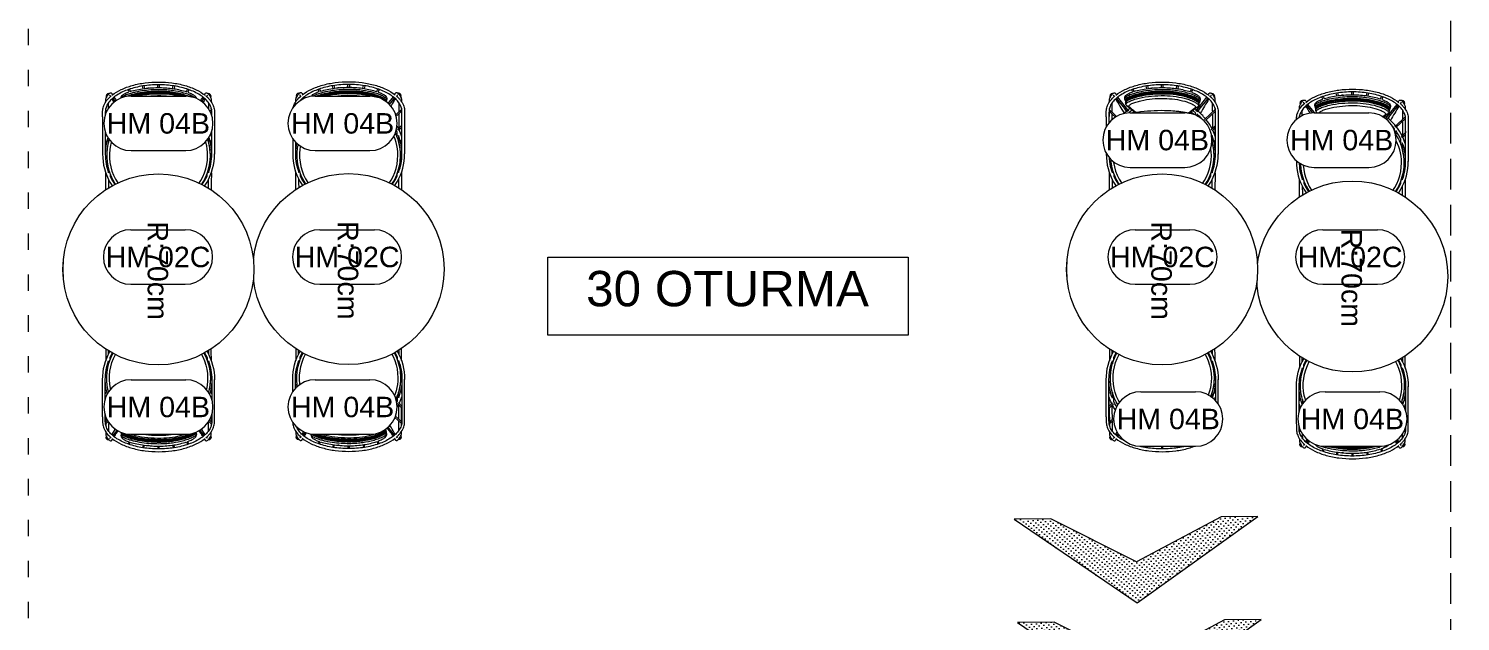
# Model space of a CAD drawing. Header units: millimetres. Extents: x 29001 to 40804, y -8833 to -5892.
# Drawn here: x 29509 to 30034, y -6929 to -6712 of the extents above; entities that cross this region are included whole.
import ezdxf
from ezdxf.enums import TextEntityAlignment as Align

# ---------------------------------------------------------------- set-up
doc = ezdxf.new("R2010")
doc.units = ezdxf.units.MM
doc.linetypes.add('( Hidden )', pattern=[0.375, 0.25, -0.125])
doc.linetypes.add('ACAD_ISO03W100', pattern=[30, 12, -18])
doc.layers.get('0').update_dxf_attribs({"lineweight": 0})
for name, color, linetype, lineweight in [('00_KIRALAMA_GUZERGAH', 2, 'Continuous', 0), ('wipeout', 254, 'Continuous', 0), ('xxx_Auto_Duvar_Duvar Plan Kesit', 7, 'Continuous', 0), ('xxx_Auto_Kaplama_Mermer Tarama', 45, 'Continuous', 0), ('xxx_Auto_Tefris_Tefris', 32, 'Continuous', 0), ('xxx_Auto_Yardimci_Isaret Genel', 51, 'Continuous', 0)]:
    doc.layers.add(name, color=color, linetype=linetype, lineweight=lineweight)
doc.styles.add('AUTOBAN', font='')
doc.styles.get("Standard").update_dxf_attribs({"font": 'arial.ttf'})
doc.styles.get('AUTOBAN').set_extended_font_data('Helvetica Normal Tr')

# ---------------------------------------------------------------- blocks, each defined once
blk = doc.blocks.new('TÜM LAYOOUT')
at = {"color": 240, "linetype": 'ACAD_ISO03W100', "lineweight": 0, "ltscale": 0.5, "true_color": 0xed1f24}
blk.add_lwpolyline([(364.26, -1836.45), (364.26, -203.45), (888.76, -203.45)], dxfattribs=at)
at = {"layer": 'xxx_Auto_Duvar_Duvar Plan Kesit', "color": 253, "linetype": '( Hidden )', "lineweight": 0, "ltscale": 45, "true_color": 0x999999}
blk.add_lwpolyline([(646.76, -634.95), (885.26, -634.95), (885.26, -283.45)], dxfattribs=at)
blk = doc.blocks.new('THC PLAN')
at = {"linetype": 'Continuous'}
blk.add_wipeout([(1592.84, -948.22), (1593.27, -911.48), (1597.33, -907.91), (1608.94, -904.92), (1618.54, -904.84), (1628.14, -907.26), (1634.76, -910.81), (1635.32, -948.21), (1631.21, -948.78), (1626.45, -950.79), (1620.72, -953.05), (1612.25, -953.37), (1605.07, -952), (1598.78, -948.45)], dxfattribs=at).translate(0, 0, 41.86).dxf.layer = 'wipeout'
for p, q in [((1608.45, -908.12), (1608.24, -907.14)), ((1608.74, -907.06), (1608.95, -908.05)), ((1613.88, -907.71), (1613.88, -906.67)), ((1614.38, -906.67), (1614.38, -907.72)), ((1619.31, -908.07), (1619.52, -907.06)), ((1620.02, -907.14), (1619.8, -908.14)), ((1601.41, -916.6), (1597.36, -911.59)), ((1597.74, -911.27), (1601.84, -916.33)), ((1603.32, -909.32), (1602.99, -908.48)), ((1603.46, -908.31), (1603.78, -909.14)), ((1624.43, -909.27), (1624.8, -908.31)), ((1625.27, -908.48), (1624.9, -909.43)), ((1626.42, -916.33), (1630.52, -911.27)), ((1630.91, -911.59), (1626.85, -916.6)), ((1598.24, -919.78), (1594.64, -916.39)), ((1594.71, -915.76), (1598.64, -919.47)), ((1601.41, -918.52), (1601.41, -917.37)), ((1601.91, -916.95), (1601.91, -918.09)), ((1624.58, -916.77), (1624.58, -916.77)), ((1626.35, -918.09), (1626.35, -916.95)), ((1626.85, -917.37), (1626.85, -918.52)), ((1629.63, -919.47), (1633.56, -915.76)), ((1633.62, -916.39), (1630.02, -919.78)), ((1593.63, -918.47), (1593.63, -932.04)), ((1594.63, -921.55), (1596.25, -923.25)), ((1595.86, -923.57), (1594.63, -922.27)), ((1598.24, -922.22), (1598.24, -920.84)), ((1598.74, -920.17), (1598.74, -921.49)), ((1629.52, -921.49), (1629.52, -920.17)), ((1630.02, -920.84), (1630.02, -922.22)), ((1632.01, -923.25), (1633.63, -921.55)), ((1633.63, -922.27), (1632.4, -923.57)), ((1634.63, -918.47), (1634.63, -932.15)), ((1594.63, -926.8), (1594.85, -927.56)), ((1595.86, -927.42), (1595.86, -925.33)), ((1596.36, -924.11), (1596.36, -925.91)), ((1631.9, -925.91), (1631.9, -924.11)), ((1632.4, -925.33), (1632.4, -927.42)), ((1633.41, -927.56), (1633.63, -926.8)), ((1595.86, -938.96), (1595.86, -937.86)), ((1632.4, -937.86), (1632.4, -938.96)), ((1596.36, -939.36), (1596.36, -940.18)), ((1598.24, -943.45), (1598.24, -943.06)), ((1598.74, -943.78), (1598.74, -944.12)), ((1629.52, -944.12), (1629.52, -943.78)), ((1630.02, -943.06), (1630.02, -943.45)), ((1631.9, -940.18), (1631.9, -939.37)), ((1601.41, -946.92), (1601.41, -946.75)), ((1601.91, -947.19), (1601.91, -947.34)), ((1626.35, -947.34), (1626.35, -947.19)), ((1626.85, -946.75), (1626.85, -946.92)), ((1605.2, -949.48), (1605.2, -949.41)), ((1605.7, -949.67), (1605.7, -949.73)), ((1609.43, -951.07), (1609.43, -951.05)), ((1609.93, -951.17), (1609.93, -951.19)), ((1614.38, -951.64), (1614.38, -951.64)), ((1618.33, -951.19), (1618.33, -951.17)), ((1618.83, -951.05), (1618.83, -951.07)), ((1622.56, -949.73), (1622.56, -949.67)), ((1623.06, -949.41), (1623.06, -949.48))]:
    blk.add_line(p, q)
for centre, radius, start, end in [((1595.91, -910.88), 1, 90.2693, 208.0879), ((1595.9, -910.88), 0.9, 85.2765, 203.3664), ((1595.91, -910.86), 0.978, 80.4544, 90.5627), ((1564.68, -929.7), 36.95, 30.447, 31.4039), ((1600.57, -914.16), 5.21, 141.4282, 145.6715), ((297068.66, 175160.92), 343955.08, 210.7908923, 210.7919123), ((-260.29, -2019.91), 2163.75, 30.80378, 30.82388), ((1116.15, -1004.87), 493.16, 10.8161, 10.8849), ((1600.74, -912.29), 0.197, 190.729, 239.4928), ((1569.61, -954.34), 52.12, 53.462, 53.476), ((1614.2, -948.19), 40.47, 94.8315, 95.6642), ((1889.25, -988.16), 272.02, 163.7985, 163.9236), ((149344.79, -88940.49), 171954.48, 149.2075374, 149.2095778), ((3451.31, -1997.69), 2120.39, 149.17602, 149.19653), ((1663.58, -929.7), 36.94, 148.596, 149.5531), ((1627.65, -914.2), 5.27, 34.3541, 38.5485), ((1632.35, -910.86), 0.978, 89.4373, 99.5464), ((1632.36, -910.88), 0.9, 336.3666, 94.7195), ((1632.36, -910.88), 1, 331.8971, 89.7497), ((-174535.59, 977.81), 176140.55, 359.3821298, 359.3837966), ((-84176.07, 5.7), 85775.8, 359.3844292, 359.3847095), ((1614.13, -932.64), 19, 122.793, 0.0008), ((-412725.86, 3543.07), 414345.63, 359.3824647, 359.3831882), ((-46923.15, -394.15), 48521.73, 359.382869, 359.387008), ((1614.13, -932.64), 18, 117.59, 0.0008), ((1614.02, -932.03), 20.34, 129.2367, 140.661), ((1614.03, -932.05), 19.36, 130.6829, 142.1514), ((18363.75, 9073.41), 19513.8, 210.787593, 210.792986), ((1600.81, -917.19), 0.488, 118.4283, 144.886), ((1600.86, -912.87), 0.2, 190.7761, 223.5898), ((1600.85, -912.88), 0.195, 223.4279, 239.6177), ((1114.71, -1005.15), 494.62, 10.6325, 10.7011), ((1601.7, -913.75), 0.866, 189.3738, 279.2988), ((1569.48, -955.03), 51.51, 48.1472, 51.9769), ((1614.19, -932.24), 20.61, 125.0952, 127.857), ((1614.19, -932.24), 19.61, 124.3323, 128.778), ((1614.16, -932.7), 19.07, 122.7793, 129.9888), ((1604.38, -916.07), 0.807, 227.9853, 276.9377), ((1614.44, -962.53), 46.36, 81.6537, 86.4291), ((1614.13, -932.64), 18, 0.0079, 60.5484), ((1623.87, -916.4), 0.733, 260.9271, 310.9473), ((1646.83, -943.52), 34.8, 124.6874, 130.2411), ((1614.13, -932.64), 19, 0.0079, 56.645), ((1614.08, -932.23), 19.6, 51.2236, 55.021), ((1614.07, -932.24), 20.61, 52.1425, 54.1372), ((1614.23, -932.05), 19.36, 37.8462, 49.3143), ((1614.25, -932.03), 20.33, 39.3378, 50.7645), ((-13877.25, 8324.46), 18049.53, 329.204559, 329.210392), ((1884.95, -986.93), 267.55, 164.1343, 164.2614), ((1627.51, -913.35), 0.198, 297.5581, 312.6002), ((1627.5, -913.35), 0.209, 312.4896, 342.9657), ((1887.01, -987.52), 269.69, 164.0082, 164.0495), ((1627.67, -912.78), 0.203, 296.7937, 344.0611), ((1648.5, -945.32), 38.43, 122.6419, 122.6613), ((50151.07, -394.15), 48521.39, 180.612992, 180.617131), ((415951.98, 3543.04), 414343.49, 180.6168118, 180.6175353), ((87404.05, 5.7), 85775.52, 180.6152905, 180.6155707), ((177763.61, 977.8), 176140.31, 180.6162034, 180.6178702), ((349183.86, -4670.25), 347609.36, 179.3822299, 179.3827779), ((1614.25, -932.22), 20.63, 142.0473, 152.9751), ((1614.22, -932.2), 19.6, 144.5757, 155.6342), ((1614.23, -932.71), 19.13, 144.0882, 146.7268), ((1614.03, -932.7), 19.11, 33.256, 35.8973), ((1614.06, -932.2), 19.59, 24.3634, 35.4291), ((1614.01, -932.22), 20.64, 27.0261, 37.9514), ((-345954.87, -4670.24), 347608.63, 0.6172221, 0.6177701), ((1613.96, -932.08), 20.31, 154.4617, 162.0598), ((1614.2, -932.16), 19.57, 159.5687, 178.2071), ((1595.22, -925.69), 0.547, 141.6908, 178.2924), ((1614.15, -932.63), 19.02, 159.3031, 164.1022), ((1614.07, -932.16), 19.56, 0.343, 20.4337), ((1614.09, -932.64), 19.04, 0.0133, 15.9291), ((1614.31, -932.08), 20.3, 17.9379, 25.5392), ((1633.04, -925.69), 0.547, 1.7075, 38.3186), ((1614.13, -932.15), 20.5, 179.7042, 0.2959), ((1614.19, -932.13), 19.56, 180.031, 200.4327), ((1614.1, -932.63), 19.03, 339.278, 359.9877), ((1614.07, -932.13), 19.56, 339.5661, 359.9696), ((4065.95, -924.18), 2470.22, 180.397, 180.4842), ((1614.19, -932.6), 19.07, 200.7714, 215.8967), ((1614.21, -932.09), 19.59, 204.3627, 215.4282), ((1614.12, -932.64), 19.01, 312.0405, 326.7493), ((1614.05, -932.09), 19.59, 324.5737, 335.6366), ((-889.11, -923.77), 2521.64, 359.51618, 359.6016), ((1632.98, -938.83), 0.515, 328.5381, 348.5813), ((1595.9, -946.08), 0.999, 180.1266, 275.5049), ((1595.9, -946.08), 0.899, 156.6331, 270.4107), ((1604.7, -940.18), 10.1, 208.4626, 218.5795), ((1595.9, -946.08), 1, 355.3101, 92.3742), ((1595.9, -946.08), 0.899, 349.4504, 89.1333), ((1598.82, -5280.97), 4334.49, 89.99144, 90.02914), ((1595.93, -946.09), 0.869, 338.6947, 349.6935), ((1595.92, -946.09), 0.974, 336.4929, 349.6812), ((1595.95, -946.08), 0.946, 349.3656, 355.317), ((1614.03, -932.25), 19.35, 217.8474, 229.3188), ((1600.71, -946.98), 0.499, 236.2994, 259.2635), ((1614.19, -932.55), 19.1, 230.0016, 241.9381), ((1614.2, -932.04), 19.63, 231.2306, 242.7134), ((1614.08, -932.55), 19.1, 296.3579, 309.977), ((1614.06, -932.04), 19.63, 297.2867, 308.7696), ((1614.24, -932.25), 19.35, 310.6809, 322.1522), ((1629.44, -5280.93), 4334.46, 89.97086, 90.00856), ((1632.36, -946.08), 1, 87.6256, 184.6899), ((1632.31, -946.08), 0.946, 184.683, 190.6344), ((1632.34, -946.09), 0.975, 190.3184, 203.5021), ((1632.36, -946.08), 0.899, 90.8663, 190.5496), ((1623.37, -940.04), 10.34, 321.4895, 331.2152), ((1632.33, -946.09), 0.869, 190.3065, 201.3053), ((1632.36, -946.08), 0.999, 264.5046, 359.8638), ((1632.36, -946.08), 0.899, 268.6642, 23.372), ((1632.39, -946.07), 0.976, 359.5151, 27.8367), ((1614.15, -932.58), 19.06, 243.7062, 265.5193), ((1614.09, -932.25), 19.38, 244.3599, 256.088), ((1614.15, -932.06), 19.59, 257.567, 265.6333), ((1614.13, -932.27), 19.38, 270.7456, 272.5678), ((1614.12, -932.07), 19.58, 272.6119, 282.4335), ((1614.11, -932.55), 19.09, 277.8507, 284.309), ((1614.17, -932.26), 19.38, 283.91, 295.6403)]:
    blk.add_arc(centre, radius, start, end)
for points, knots in [([(1633.63, -932.15), (1633.63, -928.56), (1633.63, -923.88), (1633.63, -918.7), (1633.63, -916.97), (1633.61, -915.77), (1633.26, -914.51), (1632.34, -912.98), (1631, -911.6), (1628.69, -909.89), (1624.97, -908.2), (1619.8, -906.95), (1614.12, -906.53), (1608.48, -906.95), (1603.31, -908.19), (1599.58, -909.89), (1597.25, -911.6), (1595.91, -913), (1594.99, -914.52), (1594.66, -915.78), (1594.63, -916.95), (1594.63, -918.63), (1594.63, -921.61), (1594.63, -926.3), (1594.63, -929.94), (1594.63, -932.15)], [0, 0, 0, 0, 10.76451, 14.024069, 15.555245, 15.941019, 17.620949, 19.411439, 21.291586, 23.347652, 28.009803, 33.466332, 39.246754, 45.02672, 50.416088, 55.123917, 57.239292, 59.076888, 60.892815, 62.543481, 62.92004, 64.407062, 67.565743, 71.876191, 78.483634, 78.483634, 78.483634, 78.483634]), ([(1597.08, -910.51), (1598.11, -909.7), (1600.5, -908.28), (1604.62, -906.79), (1609.26, -905.87), (1614.15, -905.57), (1619.06, -905.88), (1623.7, -906.8), (1627.81, -908.3), (1630.18, -909.72), (1631.18, -910.51)], [0, 0, 0, 0, 3.921864, 8.309993, 13.091815, 18.083368, 22.974007, 27.823927, 32.224374, 36.05482, 36.05482, 36.05482, 36.05482]), ([(1593.63, -918.47), (1593.64, -917.81), (1593.61, -916.97), (1593.68, -915.56), (1594.07, -914.15), (1595.1, -912.36), (1596.16, -911.3), (1596.75, -910.79)], [0, 0, 0, 0, 1.986445, 2.527254, 4.232645, 6.326212, 8.682617, 8.682617, 8.682617, 8.682617]), ([(1594.81, -912.94), (1594.81, -912.65), (1594.82, -912.32), (1594.82, -911.87), (1594.96, -911.42), (1595.34, -910.77), (1595.82, -910.12), (1596.28, -909.69), (1596.71, -909.62), (1596.98, -909.79), (1597.14, -910.05), (1597.24, -910.22), (1597.31, -910.34)], [0, 0, 0, 0, 0.880915, 0.993849, 1.346591, 2.269542, 3.256294, 3.760106, 4.149937, 4.470063, 4.670286, 5.067906, 5.067906, 5.067906, 5.067906]), ([(1600.42, -911.64), (1600.41, -911.53), (1600.42, -911.3), (1600.58, -910.84), (1601.09, -910.3), (1602.06, -909.76), (1602.84, -909.45), (1603.31, -909.29)], [0, 0, 0, 0, 0.338025, 0.68305, 1.454174, 2.518494, 3.984482, 3.984482, 3.984482, 3.984482]), ([(1628.03, -912.26), (1628.06, -912.17), (1628, -911.96), (1627.76, -911.68), (1627.37, -911.36), (1626.56, -910.87), (1625.22, -910.28), (1622.71, -909.45), (1619.97, -908.89), (1617.13, -908.57), (1614.75, -908.46), (1610.9, -908.53), (1607.33, -908.98), (1604.5, -909.66), (1603.23, -910.04), (1602.2, -910.4), (1601.29, -910.84), (1600.81, -911.14), (1600.5, -911.44), (1600.42, -911.66), (1600.44, -911.75)], [0, 0, 0, 0, 0.278376, 0.622174, 1.101377, 1.776557, 3.467846, 5.471554, 9.70769, 11.850074, 14.034591, 16.85395, 23.401701, 24.800898, 25.582134, 27.367063, 28.053406, 28.640071, 29.045823, 29.318055, 29.318055, 29.318055, 29.318055]), ([(1627.86, -912.83), (1627.89, -912.74), (1627.84, -912.53), (1627.6, -912.25), (1627.22, -911.94), (1626.42, -911.45), (1625.11, -910.86), (1622.65, -910.04), (1619.24, -909.34), (1615.52, -909.04), (1610.96, -909.13), (1607.51, -909.54), (1604.63, -910.24), (1603.35, -910.61), (1602.21, -911.02), (1601.33, -911.46), (1600.89, -911.75), (1600.61, -912.02), (1600.53, -912.24), (1600.55, -912.33)], [0, 0, 0, 0, 0.277702, 0.618512, 1.091914, 1.757706, 3.423591, 5.396429, 9.506247, 13.871508, 16.559288, 23.186824, 24.264895, 25.436055, 27.176987, 27.899431, 28.370671, 28.773552, 29.045239, 29.045239, 29.045239, 29.045239]), ([(1627.76, -913.21), (1627.78, -913.12), (1627.73, -912.91), (1627.49, -912.63), (1627.12, -912.32), (1626.33, -911.83), (1625.03, -911.25), (1622.6, -910.44), (1619.21, -909.73), (1615.51, -909.43), (1610.97, -909.52), (1607.54, -909.94), (1604.67, -910.63), (1603.4, -911), (1602.27, -911.41), (1601.4, -911.85), (1600.96, -912.14), (1600.69, -912.41), (1600.6, -912.63), (1600.62, -912.72)], [0, 0, 0, 0, 0.276857, 0.615332, 1.083989, 1.743361, 3.392434, 5.344886, 9.417286, 13.762083, 16.446861, 23.042581, 24.113255, 25.276096, 27.004477, 27.721281, 28.188925, 28.589676, 28.860721, 28.860721, 28.860721, 28.860721]), ([(1600.61, -912.61), (1600.62, -912.51), (1600.7, -912.29), (1600.98, -912), (1601.41, -911.7), (1602.26, -911.26), (1603.66, -910.73), (1606.94, -909.86), (1610.8, -909.36), (1614.59, -909.27), (1617.1, -909.39), (1619.47, -909.65), (1621.63, -910.06), (1623.56, -910.59), (1625.09, -911.11), (1626.36, -911.69), (1627.12, -912.18), (1627.5, -912.49), (1627.73, -912.81), (1627.78, -913.03), (1627.77, -913.12)], [0, 0, 0, 0, 0.299857, 0.688409, 1.212511, 1.856299, 3.561617, 5.708866, 12.030256, 15.183819, 17.082644, 19.555489, 22.346767, 23.656596, 25.571171, 27.191727, 27.809975, 28.30105, 28.668251, 28.958914, 28.958914, 28.958914, 28.958914]), ([(1627.7, -913.4), (1627.73, -913.31), (1627.67, -913.1), (1627.44, -912.82), (1627.07, -912.51), (1626.28, -912.03), (1624.99, -911.44), (1622.58, -910.63), (1619.2, -909.93), (1615.51, -909.63), (1610.98, -909.72), (1607.55, -910.13), (1604.69, -910.83), (1603.43, -911.19), (1602.3, -911.61), (1601.44, -912.04), (1601, -912.34), (1600.72, -912.6), (1600.64, -912.82), (1600.66, -912.91)], [0, 0, 0, 0, 0.276638, 0.614131, 1.080881, 1.737163, 3.377868, 5.320178, 9.373954, 13.708549, 16.391827, 22.971683, 24.038674, 25.197375, 26.919507, 27.633832, 28.100026, 28.499849, 28.770724, 28.770724, 28.770724, 28.770724]), ([(1627.59, -913.79), (1627.62, -913.69), (1627.57, -913.49), (1627.34, -913.21), (1626.96, -912.9), (1626.19, -912.41), (1624.91, -911.83), (1622.52, -911.02), (1619.17, -910.33), (1615.5, -910.03), (1610.99, -910.12), (1607.57, -910.53), (1604.73, -911.22), (1603.48, -911.59), (1602.36, -912), (1601.5, -912.43), (1601.07, -912.73), (1600.79, -912.99), (1600.71, -913.21), (1600.73, -913.3)], [0, 0, 0, 0, 0.276621, 0.612525, 1.076377, 1.726712, 3.35076, 5.272889, 9.289591, 13.603837, 16.284117, 22.83233, 23.891984, 25.042448, 26.752132, 27.462175, 27.926158, 28.324409, 28.59525, 28.59525, 28.59525, 28.59525]), ([(1600.72, -913.2), (1600.73, -913.1), (1600.8, -912.88), (1601.07, -912.59), (1601.5, -912.29), (1602.36, -911.84), (1603.75, -911.32), (1606.44, -910.6), (1610.22, -910.01), (1614.8, -909.81), (1619.22, -910.15), (1622.61, -910.88), (1625, -911.69), (1626.23, -912.27), (1626.97, -912.75), (1627.34, -913.07), (1627.57, -913.38), (1627.62, -913.6), (1627.61, -913.7)], [0, 0, 0, 0, 0.298109, 0.672222, 1.181866, 1.847501, 3.58322, 5.631914, 10.203243, 15.02391, 19.387936, 23.475016, 25.395043, 26.937474, 27.549506, 28.042589, 28.40077, 28.694057, 28.694057, 28.694057, 28.694057]), ([(1600.84, -913.89), (1600.82, -913.79), (1600.9, -913.59), (1601.16, -913.33), (1601.56, -913.04), (1602.39, -912.61), (1603.79, -912.08), (1606.47, -911.36), (1610.26, -910.77), (1614.78, -910.57), (1619.11, -910.91), (1622.4, -911.61), (1624.74, -912.39), (1625.96, -912.95), (1626.75, -913.43), (1627.14, -913.74), (1627.4, -914.05), (1627.46, -914.27), (1627.43, -914.36)], [0, 0, 0, 0, 0.278877, 0.621533, 1.095914, 1.760487, 3.415037, 5.578987, 10.091194, 14.876802, 19.142059, 23.109684, 24.91948, 26.554393, 27.129029, 27.676229, 28.060521, 28.328174, 28.328174, 28.328174, 28.328174]), ([(1601.84, -914.6), (1601.82, -914.51), (1601.9, -914.33), (1602.14, -914.09), (1602.51, -913.83), (1603.28, -913.43), (1604.57, -912.96), (1607.05, -912.31), (1610.53, -911.78), (1614.71, -911.6), (1618.72, -911.89), (1621.76, -912.52), (1623.93, -913.22), (1625.2, -913.79), (1626.02, -914.3), (1626.38, -914.72), (1626.43, -914.92), (1626.41, -915)], [0, 0, 0, 0, 0.259541, 0.576073, 1.010427, 1.622498, 3.14659, 5.139082, 9.305189, 13.701852, 17.654608, 21.343981, 22.998248, 24.493832, 25.517481, 25.87179, 26.120974, 26.120974, 26.120974, 26.120974]), ([(1603.78, -909.14), (1604.58, -908.89), (1606.28, -908.46), (1609.88, -907.87), (1614.41, -907.58), (1619.64, -907.99), (1622.9, -908.75), (1624.43, -909.27)], [0, 0, 0, 0, 2.511515, 5.247937, 10.953451, 16.085332, 20.943932, 20.943932, 20.943932, 20.943932]), ([(1624.9, -909.43), (1625.17, -909.54), (1625.68, -909.74), (1626.56, -910.16), (1627.39, -910.65), (1628.03, -911.37), (1628.11, -911.93), (1628.05, -912.17)], [0, 0, 0, 0, 0.854425, 1.667052, 2.902407, 3.750177, 4.494991, 4.494991, 4.494991, 4.494991]), ([(1630.95, -910.34), (1631.02, -910.22), (1631.12, -910.05), (1631.28, -909.79), (1631.56, -909.62), (1631.98, -909.69), (1632.44, -910.12), (1632.91, -910.76), (1633.3, -911.42), (1633.44, -911.87), (1633.45, -912.32), (1633.45, -912.65), (1633.45, -912.94)], [0, 0, 0, 0, 0.397513, 0.599592, 0.923848, 1.307284, 1.812926, 2.777218, 3.722785, 4.073147, 4.186061, 5.067708, 5.067708, 5.067708, 5.067708]), ([(1631.51, -910.79), (1631.81, -911.04), (1632.36, -911.56), (1633.34, -912.68), (1634.19, -914.12), (1634.58, -915.55), (1634.65, -916.97), (1634.62, -917.81), (1634.63, -918.47)], [0, 0, 0, 0, 1.165515, 2.298684, 4.425887, 6.153316, 6.688381, 8.682163, 8.682163, 8.682163, 8.682163]), ([(1626.41, -915), (1625.97, -915.32), (1625.33, -915.81), (1624.51, -916.47), (1624.07, -916.85), (1623.82, -917.06), (1623.77, -917.11), (1623.75, -917.11), (1623.73, -917.11), (1623.7, -917.1), (1623.3, -917.02), (1622.73, -916.91), (1622.01, -916.79), (1621.33, -916.68), (1620.45, -916.56), (1618.84, -916.36), (1617, -916.22), (1612.19, -916.09), (1608.12, -916.35), (1604.64, -916.84), (1604.47, -916.86), (1604.37, -916.78), (1603.9, -916.34), (1603.27, -915.79), (1602.48, -915.12), (1602.09, -914.8), (1601.84, -914.6)], [0, 0, 0, 0, 1.638122, 2.407606, 3.164681, 3.377744, 3.380052, 3.389163, 3.423595, 3.452493, 3.460983, 4.66918, 5.166854, 5.667294, 6.73481, 7.820974, 10.55463, 12.251255, 22.267831, 22.760393, 22.783016, 22.786224, 23.134341, 24.725115, 25.26913, 26.243946, 26.243946, 26.243946, 26.243946]), ([(1626.41, -915), (1626.47, -915.02), (1626.57, -915.03), (1626.79, -915.02), (1627.16, -914.87), (1627.37, -914.58), (1627.43, -914.36)], [0, 0, 0, 0, 0.167666, 0.321649, 0.644728, 1.334715, 1.334715, 1.334715, 1.334715]), ([(1596.5, -947.47), (1596.39, -947.45), (1596.22, -947.34), (1596, -947.09), (1595.62, -946.6), (1595.25, -946.03), (1594.94, -945.49), (1594.82, -945.21), (1594.82, -944.88), (1594.8, -942.8), (1594.79, -940.79), (1594.77, -938.93)], [0, 0, 0, 0, 0.34068, 0.599078, 0.989648, 2.195656, 2.619669, 2.869219, 3.117296, 3.578898, 9.1396, 9.1396, 9.1396, 9.1396]), ([(1633.49, -938.93), (1633.48, -940.94), (1633.46, -943.01), (1633.45, -945.09), (1633.43, -945.26), (1633.32, -945.49), (1633.01, -946.03), (1632.64, -946.6), (1632.26, -947.09), (1632.05, -947.34), (1631.87, -947.45), (1631.76, -947.47)], [0, 0, 0, 0, 6.022079, 6.190929, 6.26967, 6.514877, 6.943839, 8.152033, 8.537297, 8.799681, 9.139602, 9.139602, 9.139602, 9.139602]), ([(1600.52, -947.48), (1599.22, -947.48), (1597.88, -947.48), (1596.54, -947.48), (1596.5, -947.47)], [0, 0, 0, 0, 3.901896, 4.019045, 4.019045, 4.019045, 4.019045]), ([(1631.76, -947.47), (1631.72, -947.48), (1630.38, -947.48), (1629.04, -947.48), (1627.74, -947.48)], [0, 0, 0, 0, 0.118356, 4.019062, 4.019062, 4.019062, 4.019062])]:
    blk.add_open_spline(points, degree=3, knots=knots)
blk = doc.blocks.new('msasa')
blk.add_wipeout([(5.09, 124.12), (12.02, 123.66), (17, 122.45), (23.04, 119.85), (29.4, 115.39), (33.18, 111.49), (36.89, 106.05), (39.68, 99.52), (41.01, 93.24), (41.2, 87.32), (40.07, 80.14), (36.97, 72.37), (34.17, 68.03), (31.22, 64.62), (25.26, 59.75), (20.23, 57.05), (16.32, 55.62), (11.79, 54.58), (8.45, 54.21), (3.44, 54.26), (-0.3, 54.76), (-3.63, 55.57), (-7.17, 56.82), (-10.96, 58.66), (-14.68, 61.09), (-17.75, 63.67), (-21.18, 67.41), (-23.79, 71.18), (-25.64, 74.72), (-27.08, 78.47), (-28.25, 83.21), (-28.75, 88.83), (-28.17, 95.49), (-27.41, 98.75), (-25.85, 103.1), (-24, 106.76), (-20.72, 111.46), (-16.72, 115.55), (-12.55, 118.67), (-6.08, 121.9), (-0.58, 123.47), (2.73, 123.97)]).dxf.layer = 'wipeout'
at = {"layer": 'xxx_Auto_Tefris_Tefris'}
blk.add_circle((6.25, 89.14), 35, dxfattribs=at)
at = {"color": 251, "lineweight": 0, "true_color": 0x636466}
blk.add_text('R:70cm', height=7.5, dxfattribs=at).set_placement((-11.32, 85.21))
blk = doc.blocks.new('A$C573265D6')
at = {"layer": '00_KIRALAMA_GUZERGAH', "ltscale": 3}
h = blk.add_hatch(dxfattribs=at)
h.set_pattern_fill('SQDOTS', color=22, scale=0.1, angle=90, style=0)
h.set_pattern_definition([(90, (-240646.481, -952108.9823), (-2.54, 2e-16), [0, -2.54])])
h.paths.add_polyline_path([(95.8, 20.8), (112.7, 0), (104.7, 108.6), (0, 138.5), (16.9, 117.7), (81.4, 89.6)])
h = blk.add_hatch(dxfattribs=at)
h.set_pattern_fill('SQDOTS', color=22, scale=0.1, angle=90, style=0)
h.set_pattern_definition([(90, (-240704.1928, -952157.9014), (-2.54, 2e-16), [0, -2.54])])
h.paths.add_polyline_path([(38.1, -28.1), (55, -48.9), (47, 59.7), (-57.7, 89.6), (-40.8, 68.8), (23.7, 40.7)])
at = {"layer": '00_KIRALAMA_GUZERGAH', "color": 22, "ltscale": 3}
for points in [[(95.8, 20.8), (112.7, 0), (104.7, 108.6), (0, 138.5), (16.9, 117.7), (81.4, 89.6), (95.8, 20.8)], [(38.1, -28.1), (55, -48.9), (47, 59.7), (-57.7, 89.6), (-40.8, 68.8), (23.7, 40.7), (38.1, -28.1)]]:
    blk.add_lwpolyline(points, dxfattribs=at)
blk = doc.blocks.new('MOBİLYALAR')
at = {"color": 8, "lineweight": 0, "true_color": 0x6e6e6e}
blk.add_lwpolyline([(554.44, -474.09), (686.52, -474.09), (686.52, -502.69), (554.44, -502.69)], close=True, dxfattribs=at)
at = {"layer": 'xxx_Auto_Tefris_Tefris'}
for p in [(-1202.28, 495.74, -84.22), (-1132.62, 495.85, -84.22), (-834.59, 495.74, -84.22), (-764.93, 493.13, -84.22)]:
    blk.add_blockref('THC PLAN', p, dxfattribs=at)
at = {"layer": 'xxx_Auto_Tefris_Tefris', "xscale": -1, "rotation": 180}
for p in [(-1202.28, -1451.11, -84.22), (-1132.62, -1450.99, -84.22), (-834.59, -1451.11, -84.22), (-764.93, -1453.72, -84.22)]:
    blk.add_blockref('THC PLAN', p, dxfattribs=at)
at = {"color": 240, "lineweight": 0, "true_color": 0xed1f24, "rotation": 270}
for p in [(392.32, -472.25, -42.36), (760.01, -474.97, -42.36)]:
    blk.add_blockref('msasa', p, dxfattribs=at)
at = {"color": 3, "lineweight": 0, "xscale": 0.5, "yscale": 0.5, "zscale": 0.5, "rotation": 231.5394977708952}
blk.add_blockref('A$C573265D6', (761.56, -563.9), dxfattribs=at)
at = {"color": 240, "lineweight": 0, "true_color": 0xed1f24, "rotation": 270}
for p in [(322.66, -472.36, -42.36), (690.35, -472.36, -42.36)]:
    blk.add_blockref('msasa', p, dxfattribs=at)
blk = doc.blocks.new('_TagSlot')
at = {"color": 0, "linetype": 'ByBlock', "lineweight": -2, "transparency": 16777216}
for p, q in [((-4, 4), (4, 4)), ((-4, -4), (4, -4))]:
    blk.add_line(p, q, dxfattribs=at)
for centre, start, end in [((-4, 0), 90, 270), ((4, 0), 270, 90)]:
    blk.add_arc(centre, 4, start, end, dxfattribs=at)
at = {"layer": 'xxx_Auto_Kaplama_Mermer Tarama', "color": 0, "transparency": 16777216, "style": 'AUTOBAN'}
blk.add_attdef('TAGNUMBER', text='', height=3, dxfattribs=at).set_placement((0, -1.5), align=Align.CENTER)
blk = doc.blocks.new('key planxx')
at = {"layer": 'xxx_Auto_Yardimci_Isaret Genel', "xscale": 2.5, "yscale": 2.5, "zscale": 2.5}
for p in [(-1066.62, 169.39), (-997.35, 169.39), (-698.63, 169.39), (-629.88, 169.39)]:
    blk.add_blockref('_TagSlot', p, dxfattribs=at).add_auto_attribs({'TAGNUMBER': 'HM 02C'})
for points in [[(-1076.66, 228.31), (-1056.66, 228.31), (-1052.83, 227.54), (-1049.81, 225.59), (-1047.92, 223.17), (-1046.96, 220.74), (-1046.66, 218.31), (-1047.27, 214.87), (-1049.17, 211.68), (-1050.53, 210.41), (-1053.3, 208.89), (-1056.66, 208.31), (-1078.29, 208.44), (-1080.65, 209.14), (-1083.42, 210.94), (-1084.61, 212.24), (-1086.48, 216.42), (-1086.46, 220.3), (-1085.15, 223.58), (-1083.29, 225.79), (-1079.59, 227.87)], [(-1009.19, 228.31), (-989.19, 228.31), (-985.36, 227.54), (-982.34, 225.59), (-980.45, 223.17), (-979.49, 220.74), (-979.19, 218.31), (-979.8, 214.87), (-981.7, 211.68), (-983.05, 210.41), (-985.83, 208.89), (-989.19, 208.31), (-1010.82, 208.44), (-1013.18, 209.14), (-1015.95, 210.94), (-1017.14, 212.24), (-1019.01, 216.42), (-1018.99, 220.3), (-1017.68, 223.58), (-1015.82, 225.79), (-1012.12, 227.87)], [(-1076.66, 124.35), (-1056.66, 124.35), (-1052.83, 123.58), (-1049.81, 121.63), (-1047.92, 119.21), (-1046.96, 116.78), (-1046.66, 114.35), (-1047.27, 110.91), (-1049.17, 107.72), (-1050.53, 106.45), (-1053.3, 104.93), (-1056.66, 104.35), (-1078.29, 104.48), (-1080.65, 105.18), (-1083.42, 106.98), (-1084.61, 108.28), (-1086.48, 112.46), (-1086.46, 116.34), (-1085.15, 119.62), (-1083.29, 121.83), (-1079.59, 123.91)], [(-1009.19, 124.35), (-989.19, 124.35), (-985.36, 123.58), (-982.34, 121.63), (-980.45, 119.21), (-979.49, 116.78), (-979.19, 114.35), (-979.8, 110.91), (-981.7, 107.72), (-983.05, 106.45), (-985.83, 104.93), (-989.19, 104.35), (-1010.82, 104.48), (-1013.18, 105.18), (-1015.95, 106.98), (-1017.14, 108.28), (-1019.01, 112.46), (-1018.99, 116.34), (-1017.68, 119.62), (-1015.82, 121.83), (-1012.12, 123.91)], [(-706.71, 119.95), (-686.71, 119.95), (-682.88, 119.18), (-679.87, 117.23), (-677.98, 114.81), (-677.01, 112.38), (-676.71, 109.95), (-677.32, 106.51), (-679.23, 103.32), (-680.58, 102.05), (-683.36, 100.53), (-686.71, 99.95), (-708.34, 100.08), (-710.71, 100.78), (-713.48, 102.58), (-714.66, 103.88), (-716.53, 108.06), (-716.51, 111.94), (-715.21, 115.22), (-713.35, 117.43), (-709.65, 119.5)], [(-639.24, 119.95), (-619.24, 119.95), (-615.41, 119.18), (-612.39, 117.23), (-610.51, 114.81), (-609.54, 112.38), (-609.24, 109.95), (-609.85, 106.51), (-611.76, 103.32), (-613.11, 102.05), (-615.89, 100.53), (-619.24, 99.95), (-640.87, 100.08), (-643.24, 100.78), (-646, 102.58), (-647.19, 103.88), (-649.06, 108.06), (-649.04, 111.94), (-647.74, 115.22), (-645.88, 117.43), (-642.18, 119.5)]]:
    blk.add_wipeout(points)
for points in [[(-710.68, 222.19), (-690.68, 222.19), (-686.85, 221.43), (-683.83, 219.47), (-681.94, 217.06), (-680.98, 214.62), (-680.68, 212.19), (-681.29, 208.76), (-683.19, 205.56), (-684.54, 204.29), (-687.32, 202.77), (-690.68, 202.19), (-712.31, 202.32), (-714.67, 203.02), (-717.44, 204.82), (-718.63, 206.12), (-720.5, 210.3), (-720.48, 214.18), (-719.17, 217.46), (-717.31, 219.67), (-713.61, 221.75)], [(-643.21, 222.19), (-623.21, 222.19), (-619.38, 221.43), (-616.36, 219.47), (-614.47, 217.06), (-613.51, 214.62), (-613.21, 212.19), (-613.81, 208.76), (-615.72, 205.56), (-617.07, 204.29), (-619.85, 202.77), (-623.21, 202.19), (-644.84, 202.32), (-647.2, 203.02), (-649.97, 204.82), (-651.16, 206.12), (-653.03, 210.3), (-653.01, 214.18), (-651.7, 217.46), (-649.84, 219.67), (-646.14, 221.75)]]:
    blk.add_wipeout(points).translate(0, 0, 42.36)
for p in [(-1066.47, 218.36), (-999, 218.36), (-700.49, 212.24, 42.36), (-633.02, 212.24, 42.36), (-1066.47, 114.4), (-999, 114.4), (-696.52, 110), (-629.05, 110)]:
    blk.add_blockref('_TagSlot', p, dxfattribs=at).add_auto_attribs({'TAGNUMBER': 'HM 04B'})

msp = doc.modelspace()

# ---------------------------------------------------------------- block references
at = {"color": 6}
msp.add_blockref('TÜM LAYOOUT', (29144.79, -6321.8), dxfattribs=at)

# ---------------------------------------------------------------- next in the draw order: block references
msp.add_blockref('MOBİLYALAR', (29144.79, -6321.8), dxfattribs=at)

# ---------------------------------------------------------------- next in the draw order: block references
msp.add_blockref('key planxx', (30623.06, -6965.25), dxfattribs=at)

# ---------------------------------------------------------------- next in the draw order: texts
at = {"color": 8, "lineweight": 0, "true_color": 0x6e6e6e, "insert": (29713.29, -6800.98), "char_height": 12.96, "attachment_point": 1}
msp.add_mtext_dynamic_auto_height_columns('30 OTURMA', width=338.6232, gutter_width=1, height=26.98, count=1, dxfattribs=at)

doc.saveas('drawing.dxf')
